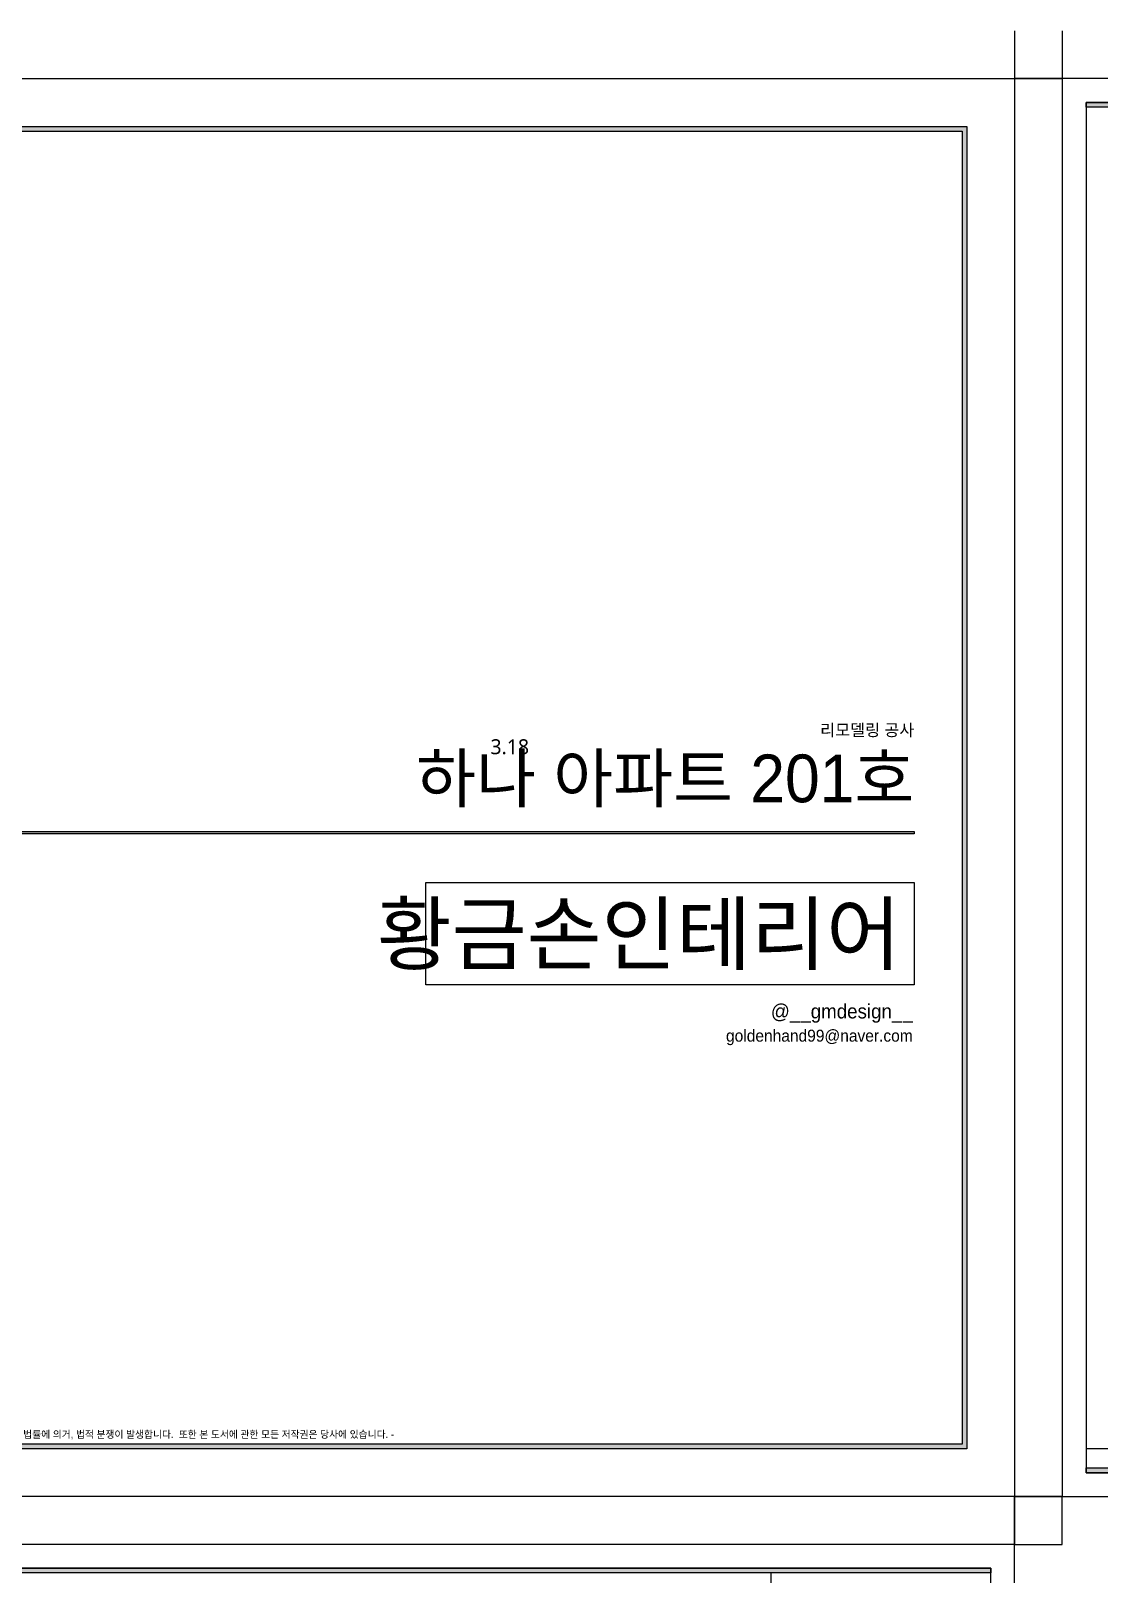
# Model space of a CAD drawing. Header units: inches. Extents: x 4138 to 127072, y -26315 to 43858.
# Drawn here: x 17570 to 31002, y 23000 to 42394 of the extents above; entities that cross this region are included whole.
import ezdxf
from ezdxf.enums import TextEntityAlignment as Align

# ---------------------------------------------------------------- set-up
doc = ezdxf.new("R2010")
doc.units = ezdxf.units.IN
doc.header["$LTSCALE"] = 50
doc.header["$MEASUREMENT"] = 0
for name, color, linetype in [('06-FUR', 6, 'Continuous'), ('07-DIM WAL', 5, 'Continuous'), ('FORM(YOURNAME)-1', 1, 'Continuous'), ('FORM(YOURNAME)-11', 1, 'Continuous')]:
    doc.layers.add(name, color=color, linetype=linetype)
doc.styles.add('YOURNAME', font='HY울릉도M.TTF')
doc.styles.add('나눔스퀘어EB', font='NanumSquareEB.ttf')

# ---------------------------------------------------------------- blocks, each defined once
blk = doc.blocks.new('FORM-COVER')
at = {"layer": 'FORM(YOURNAME)-1'}
h = blk.add_hatch(color=14, dxfattribs=at)
h.dxf.hatch_style = 1
h.paths.add_polyline_path([(221205, 58323), (221205, 58423), (271205, 58423), (271205, 58323)])
at = {"layer": 'FORM(YOURNAME)-11'}
h = blk.add_hatch(color=14, dxfattribs=at)
h.dxf.hatch_style = 1
h.paths.add_polyline_path([(273205, 87762), (273205, 32762), (193605, 32762), (193605, 87762)], flags=16)
h.paths.add_polyline_path([(193405, 87962), (273405, 87962), (273405, 32562), (193405, 32562)])
at = {"layer": 'Defpoints', "color": 1}
for points in [[(275405, 91962), (275405, 89962), (277405, 89962)], [(275405, 28562), (275405, 30562), (277405, 30562)]]:
    blk.add_lwpolyline(points, dxfattribs=at)
at = {"layer": 'Defpoints'}
blk.add_lwpolyline([(271205, 51997), (250728, 51997), (250728, 56281), (271205, 56281)], close=True, dxfattribs=at)
at = {"layer": 'FORM(YOURNAME)-1', "color": 250}
blk.add_lwpolyline([(191405, 89962), (275405, 89962), (275405, 30562), (191405, 30562)], close=True, dxfattribs=at)
at = {"layer": 'FORM(YOURNAME)-1', "color": 14}
for points in [[(193405, 87962), (273405, 87962), (273405, 32562), (193405, 32562)], [(273205, 87762), (273205, 32762), (193605, 32762), (193605, 87762)], [(221205, 58323), (221205, 58423), (271205, 58423), (271205, 58323)]]:
    blk.add_lwpolyline(points, close=True, dxfattribs=at)
at = {"layer": 'FORM(YOURNAME)-1', "color": 14, "style": 'YOURNAME'}
blk.add_text('리모델링 공사', height=500, dxfattribs=at).set_placement((271205, 62423), align=Align.RIGHT)
blk.add_text('황금손인테리어', height=2500, dxfattribs=at).set_placement((259661, 54139), align=Align.MIDDLE_CENTER)
at = {"layer": 'FORM(YOURNAME)-1', "color": 12, "style": 'YOURNAME'}
blk.add_text('@__gmdesign__', height=600, dxfattribs=at).set_placement((271138, 50592), align=Align.RIGHT)
at = {"layer": 'FORM(YOURNAME)-1', "color": 12, "style": 'YOURNAME', "width": 0.995}
blk.add_text('goldenhand99@naver.com', height=500, dxfattribs=at).set_placement((271138, 49620), align=Align.RIGHT)
at = {"layer": 'FORM(YOURNAME)-1', "color": 10, "style": 'YOURNAME'}
blk.add_text("- 본 도서는 어떠한 경우에도 무단으로 도용할 수 없으며 도용시 '지적재산권' 보호에 관한 법률에 의거, 법적 분쟁이 발생합니다.  또한 본 도서에 관한 모든 저작권은 당사에 있습니다. -", height=300, dxfattribs=at).set_placement((234190, 33169), align=Align.MIDDLE_CENTER)
at = {"layer": 'FORM(YOURNAME)-1', "color": 3, "style": 'YOURNAME'}
blk.add_attdef('1', text='', height=3000, dxfattribs=at).set_placement((271205, 60349), align=Align.MIDDLE_RIGHT)
blk = doc.blocks.new('FORM-PLAN')
at = {"layer": 'FORM(YOURNAME)-11'}
h = blk.add_hatch(color=256, dxfattribs=at)
h.dxf.hatch_style = 1
h.paths.add_polyline_path([(-71444, 55115), (10556, 55115), (10556, 54915), (-71444, 54915)])
h.paths.add_polyline_path([(-71444, -2085), (10556, -2085), (10556, -2285), (-71444, -2285)])
at = {"layer": 'Defpoints', "color": 158}
for p, q in [((1346, 54915), (1346, -2085)), ((1346, -1285), (-71444, -1285))]:
    blk.add_line(p, q, dxfattribs=at)
at = {"layer": 'Defpoints', "color": 1}
for points in [[(-72444, 58115), (-72444, 56115), (-74444, 56115)], [(11556, 58115), (11556, 56115), (13556, 56115)], [(-72444, -5285), (-72444, -3285), (-74444, -3285)]]:
    blk.add_lwpolyline(points, dxfattribs=at)
at = {"layer": 'Defpoints', "color": 158}
blk.add_lwpolyline([(-71444, -2285), (10556, -2285), (10556, 55115), (-71444, 55115)], close=True, dxfattribs=at)
at = {"layer": 'FORM(YOURNAME)-11', "color": 250}
blk.add_lwpolyline([(-72444, -3285), (11556, -3285), (11556, 56115), (-72444, 56115)], close=True, dxfattribs=at)
at = {"layer": 'FORM(YOURNAME)-11'}
for points in [[(-71444, 55115), (10556, 55115), (10556, 54915), (-71444, 54915)], [(-71444, -2085), (10556, -2085), (10556, -2285), (-71444, -2285)]]:
    blk.add_lwpolyline(points, close=True, dxfattribs=at)
at = {"layer": 'FORM(YOURNAME)-11', "color": 3, "style": 'YOURNAME'}
for tag, height, p in [('1', 450, (9905, 18188)), ('2', 450, (9905, 17544)), ('3', 450, (9905, 16257)), ('4', 450, (9905, 14326)), ('5', 515, (9905, 12009)), ('6', 515, (9905, 9757)), ('7', 515, (9905, 7504)), ('8', 515, (9905, 5252)), ('9', 515, (9905, 2999)), ('10', 515, (5655, 811)), ('11', 515, (9905, 747)), ('12', 515, (5655, -1441)), ('13', 515, (9905, -1441))]:
    blk.add_attdef(tag, text='', height=height, dxfattribs=at).set_placement(p, align=Align.MIDDLE_RIGHT)

msp = doc.modelspace()

# ---------------------------------------------------------------- block references
at = {"layer": '07-DIM WAL', "xscale": 0.3, "yscale": 0.3, "zscale": 0.3}
for p in [(52271.7, 24959.4), (26471.7, 6539.4)]:
    msp.add_blockref('FORM-PLAN', p, dxfattribs=at)
at = {"layer": 'FORM(YOURNAME)-1'}
ref = msp.add_blockref('FORM-COVER', (-52683.2, 14805.4), dxfattribs=dict(at, xscale=0.3, yscale=0.3, zscale=0.3))
ref.add_attrib('1', '하나 아파트 201호', dxfattribs={"layer": 'FORM(YOURNAME)-11', "color": 3, "height": 600, "style": 'YOURNAME'}).set_placement((28678.4, 32999.7), align=Align.MIDDLE_RIGHT)

# ---------------------------------------------------------------- texts
at = {"layer": '06-FUR', "style": '나눔스퀘어EB'}
msp.add_text('3.18', height=187.99, dxfattribs=at).set_placement((23834.6, 33303.7), align=Align.RIGHT)

doc.saveas('drawing.dxf')
